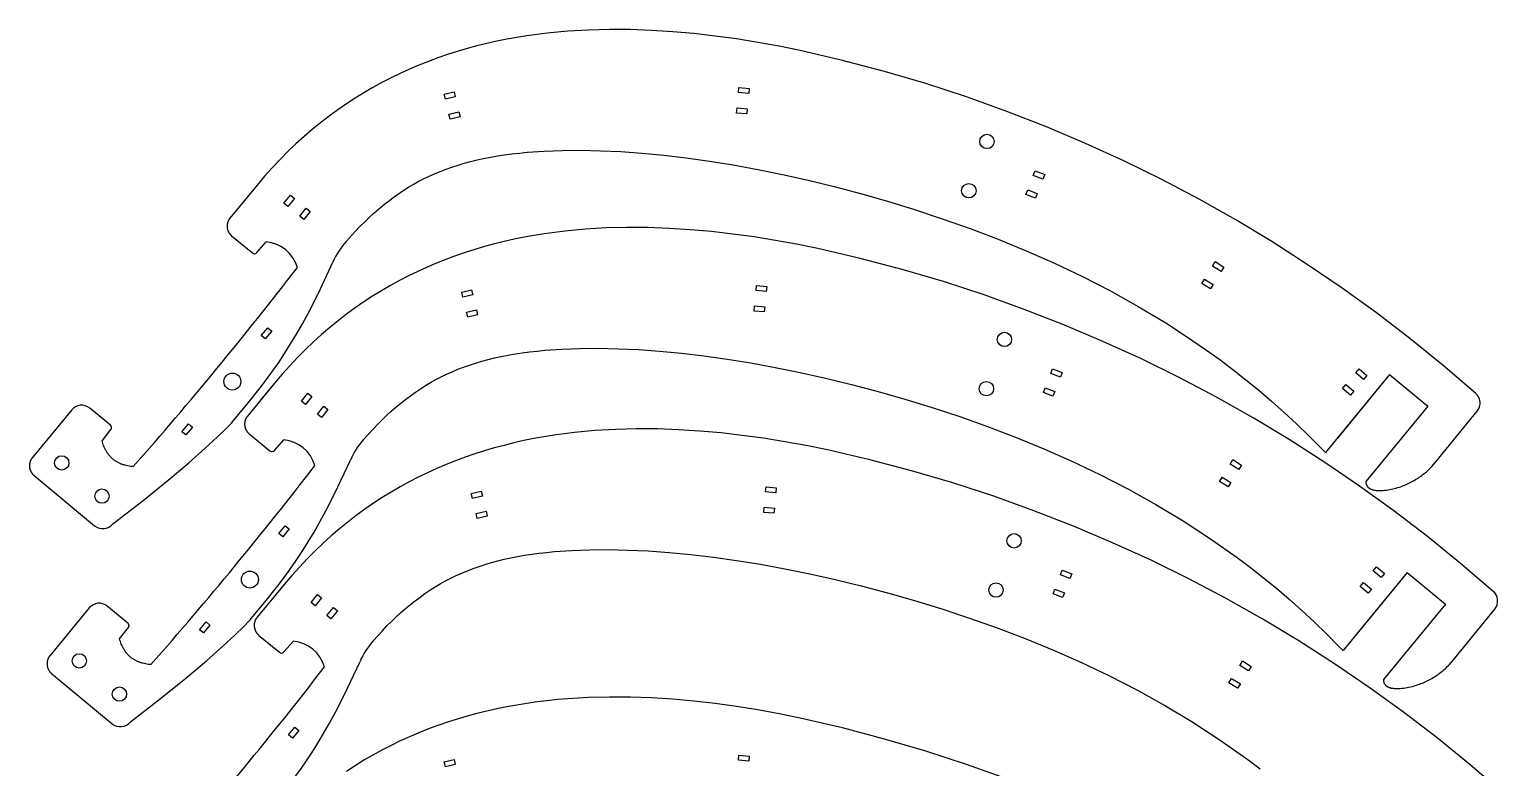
# Model space of a CAD drawing. Extents: x -5220 to -4488, y -14 to 374.
# Drawn here: x -5220.2 to -4854.7, y 191.2 to 374.2 of the extents above; entities that cross this region are included whole.
import ezdxf

# ---------------------------------------------------------------- set-up
doc = ezdxf.new("R2010")
doc.units = 0
doc.layers.add('FAB_2$_CUT_2', color=1, linetype='CONTINUOUS')

msp = doc.modelspace()

# ---------------------------------------------------------------- linework, layer by layer
at = {"layer": 'FAB_2$_CUT_2'}
for p, q in [((-5117.31, 358.14), (-5114.84, 358.74)), ((-5114.84, 358.74), (-5114.54, 357.5)), ((-5044.28, 358.55), (-5044.16, 359.81)), ((-5041.75, 358.31), (-5044.28, 358.55)), ((-5044.16, 359.81), (-5041.63, 359.58)), ((-5041.63, 359.58), (-5041.75, 358.31)), ((-5117.01, 356.9), (-5117.31, 358.14)), ((-5114.54, 357.5), (-5117.01, 356.9)), ((-5044.75, 353.49), (-5044.63, 354.75)), ((-5044.63, 354.75), (-5042.1, 354.52)), ((-5116.12, 353.2), (-5113.65, 353.8)), ((-5115.82, 351.97), (-5116.12, 353.2)), ((-5113.35, 352.56), (-5115.82, 351.97)), ((-5113.65, 353.8), (-5113.35, 352.56)), ((-5042.22, 353.25), (-5044.75, 353.49)), ((-5042.1, 354.52), (-5042.22, 353.25)), ((-4971.14, 337.99), (-4970.68, 339.18)), ((-4968.77, 337.07), (-4971.14, 337.99)), ((-4970.68, 339.18), (-4968.31, 338.26)), ((-4968.31, 338.26), (-4968.77, 337.07)), ((-5163.73, 335.62), (-5167.3, 331.29)), ((-5157.06, 331.12), (-5155.46, 333.09)), ((-5155.46, 333.09), (-5154.48, 332.29)), ((-4972.97, 333.25), (-4972.51, 334.44)), ((-4970.6, 332.34), (-4972.97, 333.25)), ((-4972.51, 334.44), (-4970.15, 333.52)), ((-4970.15, 333.52), (-4970.6, 332.34)), ((-5156.08, 330.32), (-5157.06, 331.12)), ((-5154.48, 332.29), (-5156.08, 330.32)), ((-5153.12, 327.91), (-5151.52, 329.88)), ((-5150.53, 329.08), (-5152.13, 327.11)), ((-5151.52, 329.88), (-5150.53, 329.08)), ((-5152.13, 327.11), (-5153.12, 327.91)), ((-5163.8, 318.88), (-5161.46, 321.56)), ((-4926.65, 315.55), (-4925.98, 316.63)), ((-4924.49, 314.21), (-4926.65, 315.55)), ((-4925.98, 316.63), (-4923.82, 315.29)), ((-4923.82, 315.29), (-4924.49, 314.21)), ((-5039.93, 309.45), (-5039.81, 310.71)), ((-5039.81, 310.71), (-5037.28, 310.48)), ((-4929.32, 311.23), (-4928.65, 312.31)), ((-4927.16, 309.89), (-4929.32, 311.23)), ((-4928.65, 312.31), (-4926.49, 310.97)), ((-4926.49, 310.97), (-4927.16, 309.89)), ((-5112.96, 309.04), (-5110.49, 309.64)), ((-5112.66, 307.81), (-5112.96, 309.04)), ((-5110.19, 308.4), (-5112.66, 307.81)), ((-5110.49, 309.64), (-5110.19, 308.4)), ((-5037.4, 309.21), (-5039.93, 309.45)), ((-5037.28, 310.48), (-5037.4, 309.21)), ((-5111.77, 304.1), (-5109.3, 304.7)), ((-5111.47, 302.87), (-5111.77, 304.1)), ((-5109, 303.46), (-5111.47, 302.87)), ((-5109.3, 304.7), (-5109, 303.46)), ((-5040.4, 304.39), (-5040.28, 305.66)), ((-5037.87, 304.16), (-5040.4, 304.39)), ((-5040.28, 305.66), (-5037.75, 305.42)), ((-5037.75, 305.42), (-5037.87, 304.16)), ((-4966.79, 288.89), (-4966.33, 290.08)), ((-4964.42, 287.98), (-4966.79, 288.89)), ((-4966.33, 290.08), (-4963.96, 289.16)), ((-4963.96, 289.16), (-4964.42, 287.98)), ((-4891.13, 289.06), (-4890.31, 290.03)), ((-4889.18, 287.43), (-4891.13, 289.06)), ((-4890.31, 290.03), (-4888.36, 288.41)), ((-5159.38, 286.52), (-5162.95, 282.19)), ((-4968.62, 284.15), (-4968.16, 285.34)), ((-4968.16, 285.34), (-4965.79, 284.42)), ((-4882.73, 288.61), (-4898.63, 269.28)), ((-4882.73, 288.61), (-4895.68, 272.88)), ((-4894.38, 285.15), (-4893.57, 286.13)), ((-4892.43, 283.53), (-4894.38, 285.15)), ((-4893.57, 286.13), (-4891.61, 284.5)), ((-4888.36, 288.41), (-4889.18, 287.43)), ((-5152.71, 282.02), (-5151.11, 283.99)), ((-5151.73, 281.22), (-5152.71, 282.02)), ((-5150.12, 283.19), (-5151.73, 281.22)), ((-5151.11, 283.99), (-5150.12, 283.19)), ((-4966.25, 283.24), (-4968.62, 284.15)), ((-4965.79, 284.42), (-4966.25, 283.24)), ((-4891.61, 284.5), (-4892.43, 283.53)), ((-5148.77, 278.81), (-5147.17, 280.78)), ((-5147.78, 278.01), (-5148.77, 278.81)), ((-5146.18, 279.98), (-5147.78, 278.01)), ((-5147.17, 280.78), (-5146.18, 279.98)), ((-5202.2, 272.18), (-5200.01, 274.98)), ((-5159.44, 269.78), (-5157.11, 272.46)), ((-4922.3, 266.45), (-4921.63, 267.53)), ((-4921.63, 267.53), (-4919.47, 266.19)), ((-4898, 270.06), (-4898.63, 269.28)), ((-5219.05, 263.59), (-5204.05, 251.1)), ((-4924.97, 262.13), (-4924.3, 263.21)), ((-4924.3, 263.21), (-4922.14, 261.87)), ((-4920.14, 265.11), (-4922.3, 266.45)), ((-4919.47, 266.19), (-4920.14, 265.11)), ((-5110.58, 259.11), (-5108.11, 259.7)), ((-5108.11, 259.7), (-5107.81, 258.47)), ((-5037.55, 259.52), (-5037.43, 260.78)), ((-5035.02, 259.28), (-5037.55, 259.52)), ((-5037.43, 260.78), (-5034.9, 260.55)), ((-5034.9, 260.55), (-5035.02, 259.28)), ((-4922.81, 260.79), (-4924.97, 262.13)), ((-4922.14, 261.87), (-4922.81, 260.79)), ((-5110.28, 257.87), (-5110.58, 259.11)), ((-5107.81, 258.47), (-5110.28, 257.87)), ((-5109.38, 254.17), (-5106.92, 254.77)), ((-5109.09, 252.94), (-5109.38, 254.17)), ((-5106.62, 253.53), (-5109.09, 252.94)), ((-5106.92, 254.77), (-5106.62, 253.53)), ((-5038.02, 254.46), (-5037.9, 255.72)), ((-5035.49, 254.22), (-5038.02, 254.46)), ((-5037.9, 255.72), (-5035.37, 255.49)), ((-5035.37, 255.49), (-5035.49, 254.22)), ((-4964.41, 238.96), (-4963.95, 240.15)), ((-4962.04, 238.04), (-4964.41, 238.96)), ((-4963.95, 240.15), (-4961.58, 239.23)), ((-4961.58, 239.23), (-4962.04, 238.04)), ((-4878.38, 239.51), (-4894.28, 220.19)), ((-4878.38, 239.51), (-4891.32, 223.78)), ((-4886.78, 239.96), (-4885.96, 240.94)), ((-4884.82, 238.33), (-4886.78, 239.96)), ((-4885.96, 240.94), (-4884.01, 239.31)), ((-4884.01, 239.31), (-4884.82, 238.33)), ((-5157, 236.59), (-5160.57, 232.26)), ((-5150.33, 232.09), (-5148.73, 234.06)), ((-5148.73, 234.06), (-5147.74, 233.26)), ((-4966.24, 234.22), (-4965.78, 235.41)), ((-4963.87, 233.31), (-4966.24, 234.22)), ((-4965.78, 235.41), (-4963.41, 234.49)), ((-4963.41, 234.49), (-4963.87, 233.31)), ((-4890.03, 236.06), (-4889.21, 237.03)), ((-4888.08, 234.43), (-4890.03, 236.06)), ((-4889.21, 237.03), (-4887.26, 235.41)), ((-4887.26, 235.41), (-4888.08, 234.43)), ((-5149.34, 231.29), (-5150.33, 232.09)), ((-5147.74, 233.26), (-5149.34, 231.29)), ((-5146.39, 228.88), (-5144.78, 230.85)), ((-5144.78, 230.85), (-5143.8, 230.05)), ((-5145.4, 228.08), (-5146.39, 228.88)), ((-5143.8, 230.05), (-5145.4, 228.08)), ((-5197.85, 223.08), (-5195.66, 225.88)), ((-5157.06, 219.85), (-5154.73, 222.53)), ((-4893.65, 220.96), (-4894.28, 220.19)), ((-4919.91, 216.52), (-4919.25, 217.6)), ((-4917.75, 215.18), (-4919.91, 216.52)), ((-4919.25, 217.6), (-4917.09, 216.26)), ((-4917.09, 216.26), (-4917.75, 215.18)), ((-5214.7, 214.49), (-5199.7, 202)), ((-4922.59, 212.2), (-4921.92, 213.28)), ((-4920.43, 210.86), (-4922.59, 212.2)), ((-4921.92, 213.28), (-4919.76, 211.94)), ((-4919.76, 211.94), (-4920.43, 210.86)), ((-5044.28, 193), (-5044.16, 194.27)), ((-5044.16, 194.27), (-5041.63, 194.03)), ((-5041.63, 194.03), (-5041.75, 192.77)), ((-5117.31, 192.59), (-5114.84, 193.19)), ((-5117.01, 191.36), (-5117.31, 192.59)), ((-5114.54, 191.96), (-5117.01, 191.36)), ((-5114.84, 193.19), (-5114.54, 191.96)), ((-5041.75, 192.77), (-5044.28, 193))]:
    msp.add_line(p, q, dxfattribs=at)
for points in [[(-4861.44, 284.04), (-4869.48, 290.91), (-4877.67, 297.54), (-4886.02, 303.92), (-4894.52, 310.06), (-4903.17, 315.95), (-4911.97, 321.59), (-4920.92, 326.98), (-4930.02, 332.11), (-4939.26, 336.99), (-4948.66, 341.61), (-4958.2, 345.97), (-4967.88, 350.07), (-4977.71, 353.9), (-4987.69, 357.47), (-4997.8, 360.77), (-5008.06, 363.8), (-5018.45, 366.55), (-5028.94, 368.97), (-5034.21, 370.03), (-5039.49, 371), (-5044.78, 371.85), (-5050.06, 372.58), (-5055.34, 373.19), (-5060.61, 373.66), (-5065.87, 373.99), (-5071.1, 374.18), (-5076.31, 374.21), (-5081.49, 374.07), (-5086.63, 373.77), (-5089.18, 373.55), (-5091.73, 373.29), (-5094.26, 372.98), (-5096.79, 372.63), (-5099.3, 372.22), (-5101.79, 371.77), (-5104.27, 371.27), (-5106.74, 370.72), (-5109.2, 370.11), (-5111.63, 369.46), (-5114.05, 368.75), (-5116.46, 367.98), (-5118.84, 367.17), (-5121.21, 366.29), (-5123.56, 365.36), (-5125.89, 364.37), (-5128.19, 363.32), (-5130.48, 362.21), (-5132.75, 361.04), (-5134.99, 359.81), (-5137.21, 358.52), (-5139.41, 357.16), (-5141.58, 355.74), (-5143.73, 354.26), (-5145.86, 352.71), (-5147.96, 351.09), (-5150.03, 349.4), (-5152.07, 347.65), (-5154.09, 345.82), (-5156.08, 343.92), (-5158.04, 341.96), (-5159.96, 339.92), (-5161.86, 337.81), (-5163.73, 335.62)], [(-5141.65, 321.65), (-5139.38, 324.13), (-5138.24, 325.32), (-5137.09, 326.46), (-5135.94, 327.56), (-5134.78, 328.62), (-5133.61, 329.65), (-5132.43, 330.63), (-5131.24, 331.58), (-5130.03, 332.49), (-5128.81, 333.36), (-5127.57, 334.19), (-5126.31, 334.99), (-5125.03, 335.75), (-5123.73, 336.47), (-5122.41, 337.16), (-5121.06, 337.82), (-5119.68, 338.44), (-5118.27, 339.02), (-5116.84, 339.58), (-5115.37, 340.1), (-5113.87, 340.58), (-5112.33, 341.04), (-5110.76, 341.46), (-5109.15, 341.85), (-5107.51, 342.21), (-5105.82, 342.54), (-5104.08, 342.84), (-5102.31, 343.11), (-5100.49, 343.35), (-5098.62, 343.56), (-5096.7, 343.75), (-5092.47, 344.04), (-5088.03, 344.21), (-5083.37, 344.24), (-5078.52, 344.15), (-5073.47, 343.91), (-5068.23, 343.54), (-5062.81, 343.03), (-5057.23, 342.37), (-5051.48, 341.56), (-5045.57, 340.61), (-5039.52, 339.51), (-5033.33, 338.25), (-5027.01, 336.83), (-5020.57, 335.25), (-5014.01, 333.51), (-5007.34, 331.61), (-5000.58, 329.54), (-4993.73, 327.29), (-4986.82, 324.84), (-4979.87, 322.2), (-4972.9, 319.34), (-4965.91, 316.25), (-4958.94, 312.93), (-4952, 309.36), (-4945.1, 305.52), (-4938.27, 301.42), (-4934.89, 299.26), (-4931.53, 297.02), (-4928.2, 294.72), (-4924.89, 292.34), (-4921.62, 289.88), (-4918.38, 287.34), (-4915.17, 284.72), (-4912, 282.03), (-4908.87, 279.24), (-4905.79, 276.38), (-4902.74, 273.43), (-4899.75, 270.39), (-4898.63, 269.28)], [(-5163.73, 335.62), (-5170.49, 327.43), (-5170.53, 327.37), (-5170.57, 327.31), (-5170.62, 327.26), (-5170.66, 327.19), (-5170.7, 327.13), (-5170.73, 327.07), (-5170.77, 327), (-5170.81, 326.94), (-5170.84, 326.87), (-5170.87, 326.8), (-5170.91, 326.73), (-5170.94, 326.66), (-5170.96, 326.59), (-5170.99, 326.52), (-5171.02, 326.44), (-5171.04, 326.37), (-5171.06, 326.29), (-5171.08, 326.21), (-5171.1, 326.13), (-5171.11, 326.05), (-5171.13, 325.98), (-5171.14, 325.89), (-5171.15, 325.81), (-5171.16, 325.73), (-5171.16, 325.65), (-5171.17, 325.57), (-5171.17, 325.49), (-5171.17, 325.41), (-5171.17, 325.32), (-5171.16, 325.24), (-5171.16, 325.16), (-5171.15, 325.08), (-5171.14, 325), (-5171.12, 324.92), (-5171.11, 324.84), (-5171.09, 324.76), (-5171.07, 324.68), (-5171.05, 324.6), (-5171.03, 324.52), (-5171, 324.44), (-5170.97, 324.37), (-5170.95, 324.29), (-5170.91, 324.22), (-5170.88, 324.14), (-5170.85, 324.07), (-5170.81, 324), (-5170.78, 323.93), (-5170.74, 323.86), (-5170.7, 323.79), (-5170.65, 323.73), (-5170.61, 323.66), (-5170.57, 323.6), (-5170.52, 323.54), (-5170.48, 323.48), (-5170.43, 323.42), (-5170.38, 323.37), (-5170.33, 323.31), (-5170.28, 323.26), (-5170.23, 323.21), (-5170.18, 323.16), (-5170.12, 323.11), (-5170.07, 323.06), (-5164.9, 318.79)], [(-4857.09, 234.94), (-4865.13, 241.81), (-4873.32, 248.44), (-4881.67, 254.82), (-4890.16, 260.96), (-4898.81, 266.85), (-4907.62, 272.49), (-4916.57, 277.88), (-4925.67, 283.02), (-4934.91, 287.89), (-4944.31, 292.51), (-4953.85, 296.87), (-4963.53, 300.97), (-4973.36, 304.8), (-4983.33, 308.37), (-4993.45, 311.67), (-5003.71, 314.7), (-5014.1, 317.45), (-5024.59, 319.87), (-5029.86, 320.93), (-5035.14, 321.9), (-5040.43, 322.75), (-5045.71, 323.48), (-5050.99, 324.09), (-5056.26, 324.56), (-5061.51, 324.89), (-5066.75, 325.08), (-5071.96, 325.11), (-5077.13, 324.98), (-5082.28, 324.67), (-5084.83, 324.46), (-5087.38, 324.19), (-5089.91, 323.88), (-5092.44, 323.53), (-5094.94, 323.13), (-5097.44, 322.67), (-5099.92, 322.17), (-5102.39, 321.62), (-5104.84, 321.02), (-5107.28, 320.36), (-5109.7, 319.65), (-5112.1, 318.89), (-5114.49, 318.07), (-5116.86, 317.19), (-5119.21, 316.26), (-5121.53, 315.27), (-5123.84, 314.22), (-5126.13, 313.11), (-5128.4, 311.94), (-5130.64, 310.71), (-5132.86, 309.42), (-5135.06, 308.06), (-5137.23, 306.64), (-5139.38, 305.16), (-5141.51, 303.61), (-5143.6, 301.99), (-5145.68, 300.3), (-5147.72, 298.55), (-5149.74, 296.72), (-5151.72, 294.83), (-5153.68, 292.86), (-5155.61, 290.82), (-5157.51, 288.71), (-5159.38, 286.52)], [(-5199.53, 251.59), (-5192.02, 257.39), (-5185.75, 262.45), (-5180.63, 266.77), (-5176.58, 270.35), (-5173.53, 273.18), (-5171.39, 275.27), (-5170.1, 276.61), (-5169.74, 277), (-5169.56, 277.2), (-5166.16, 281.27), (-5162.94, 285.32), (-5161.39, 287.37), (-5159.87, 289.48), (-5158.37, 291.64), (-5156.89, 293.88), (-5155.41, 296.22), (-5153.95, 298.66), (-5152.48, 301.23), (-5151.01, 303.94), (-5149.52, 306.81), (-5148.02, 309.85), (-5144.93, 316.53)], [(-5137.29, 272.55), (-5135.02, 275.03), (-5133.88, 276.22), (-5132.74, 277.36), (-5131.59, 278.46), (-5130.43, 279.52), (-5129.26, 280.55), (-5128.08, 281.53), (-5126.89, 282.48), (-5125.68, 283.39), (-5124.46, 284.26), (-5123.22, 285.09), (-5121.96, 285.89), (-5120.68, 286.65), (-5119.38, 287.37), (-5118.06, 288.06), (-5116.71, 288.72), (-5115.33, 289.34), (-5113.92, 289.93), (-5112.49, 290.48), (-5111.02, 291), (-5109.52, 291.49), (-5107.98, 291.94), (-5106.41, 292.36), (-5104.8, 292.75), (-5103.15, 293.11), (-5101.46, 293.44), (-5099.73, 293.74), (-5097.96, 294.01), (-5096.13, 294.25), (-5094.26, 294.46), (-5092.35, 294.65), (-5088.12, 294.94), (-5083.68, 295.11), (-5079.02, 295.14), (-5074.17, 295.05), (-5069.11, 294.81), (-5063.88, 294.44), (-5058.46, 293.93), (-5052.87, 293.27), (-5047.13, 292.47), (-5041.22, 291.51), (-5035.17, 290.41), (-5028.98, 289.15), (-5022.66, 287.73), (-5016.22, 286.15), (-5009.66, 284.42), (-5002.99, 282.51), (-4996.23, 280.44), (-4989.38, 278.19), (-4982.47, 275.75), (-4975.52, 273.1), (-4968.54, 270.24), (-4961.56, 267.15), (-4954.59, 263.83), (-4947.64, 260.26), (-4940.75, 256.42), (-4933.92, 252.32), (-4930.54, 250.16), (-4927.18, 247.93), (-4923.85, 245.62), (-4920.54, 243.24), (-4917.27, 240.78), (-4914.02, 238.24), (-4910.82, 235.62), (-4907.65, 232.93), (-4904.52, 230.15), (-4901.43, 227.28), (-4898.39, 224.33), (-4895.4, 221.29), (-4894.28, 220.19)], [(-5159.38, 286.52), (-5166.14, 278.33), (-5166.18, 278.27), (-5166.22, 278.22), (-5166.26, 278.16), (-5166.3, 278.1), (-5166.34, 278.03), (-5166.38, 277.97), (-5166.42, 277.91), (-5166.45, 277.84), (-5166.49, 277.77), (-5166.52, 277.7), (-5166.55, 277.63), (-5166.58, 277.56), (-5166.61, 277.49), (-5166.64, 277.42), (-5166.66, 277.34), (-5166.69, 277.27), (-5166.71, 277.19), (-5166.73, 277.11), (-5166.75, 277.03), (-5166.76, 276.96), (-5166.78, 276.88), (-5166.79, 276.8), (-5166.8, 276.72), (-5166.81, 276.63), (-5166.81, 276.55), (-5166.82, 276.47), (-5166.82, 276.39), (-5166.82, 276.31), (-5166.82, 276.23), (-5166.81, 276.14), (-5166.8, 276.06), (-5166.79, 275.98), (-5166.78, 275.9), (-5166.77, 275.82), (-5166.76, 275.74), (-5166.74, 275.66), (-5166.72, 275.58), (-5166.7, 275.5), (-5166.67, 275.42), (-5166.65, 275.34), (-5166.62, 275.27), (-5166.59, 275.19), (-5166.56, 275.12), (-5166.53, 275.04), (-5166.5, 274.97), (-5166.46, 274.9), (-5166.42, 274.83), (-5166.38, 274.76), (-5166.34, 274.7), (-5166.3, 274.63), (-5166.26, 274.57), (-5166.22, 274.5), (-5166.17, 274.44), (-5166.12, 274.38), (-5166.08, 274.32), (-5166.03, 274.27), (-5165.98, 274.21), (-5165.93, 274.16), (-5165.88, 274.11), (-5165.82, 274.06), (-5165.77, 274.01), (-5165.72, 273.96), (-5160.55, 269.69)], [(-4882.73, 288.61), (-4873.23, 280.81), (-4888.63, 262.14), (-4888.63, 262.08), (-4888.63, 262.03), (-4888.63, 261.98), (-4888.62, 261.92), (-4888.62, 261.87), (-4888.61, 261.82), (-4888.6, 261.77), (-4888.6, 261.72), (-4888.59, 261.67), (-4888.58, 261.63), (-4888.57, 261.58), (-4888.55, 261.53), (-4888.54, 261.49), (-4888.53, 261.44), (-4888.51, 261.4), (-4888.5, 261.35), (-4888.48, 261.31), (-4888.47, 261.27), (-4888.45, 261.23), (-4888.43, 261.19), (-4888.41, 261.15), (-4888.39, 261.11), (-4888.37, 261.07), (-4888.35, 261.04), (-4888.33, 261), (-4888.3, 260.96), (-4888.28, 260.93), (-4888.26, 260.89), (-4888.23, 260.86), (-4888.2, 260.83), (-4888.18, 260.79), (-4888.15, 260.76), (-4888.12, 260.73), (-4888.09, 260.7), (-4888.06, 260.67), (-4888.03, 260.64), (-4888, 260.61), (-4887.97, 260.59), (-4887.94, 260.56), (-4887.91, 260.53), (-4887.87, 260.51), (-4887.84, 260.48), (-4887.8, 260.46), (-4887.77, 260.43), (-4887.73, 260.41), (-4887.7, 260.39), (-4887.66, 260.36), (-4887.62, 260.34), (-4887.58, 260.32), (-4887.55, 260.3), (-4887.47, 260.26), (-4887.39, 260.22), (-4887.3, 260.19), (-4887.22, 260.15), (-4887.13, 260.12), (-4887.04, 260.09), (-4886.95, 260.07), (-4886.86, 260.04), (-4886.77, 260.02), (-4886.67, 260), (-4886.57, 259.98), (-4886.48, 259.96), (-4886.38, 259.95), (-4886.28, 259.93), (-4886.17, 259.92), (-4885.97, 259.9), (-4885.76, 259.89), (-4885.54, 259.88), (-4885.33, 259.87), (-4885.11, 259.88), (-4884.89, 259.88), (-4884.67, 259.89), (-4884.45, 259.91), (-4884, 259.95), (-4883.57, 260), (-4883.14, 260.06), (-4882.72, 260.13), (-4882.31, 260.2), (-4881.91, 260.29), (-4881.52, 260.38), (-4881.13, 260.48), (-4880.75, 260.59), (-4880.38, 260.7), (-4880.01, 260.82), (-4879.65, 260.95), (-4879.3, 261.09), (-4878.95, 261.23), (-4878.61, 261.38), (-4878.27, 261.53), (-4877.93, 261.69), (-4877.6, 261.86), (-4876.94, 262.2), (-4876.62, 262.39), (-4876.3, 262.57), (-4875.98, 262.77), (-4875.67, 262.97), (-4875.36, 263.17), (-4875.05, 263.38), (-4874.75, 263.6), (-4874.46, 263.83), (-4874.16, 264.06), (-4873.87, 264.29), (-4873.59, 264.54), (-4873.31, 264.78), (-4873.04, 265.04), (-4872.77, 265.3), (-4872.5, 265.57), (-4872.24, 265.85), (-4871.73, 266.42), (-4871.23, 267), (-4861, 279.56)], [(-5209.73, 279.88), (-5219.52, 268), (-5219.57, 267.94), (-5219.61, 267.89), (-5219.65, 267.83), (-5219.69, 267.77), (-5219.73, 267.7), (-5219.77, 267.64), (-5219.81, 267.58), (-5219.84, 267.51), (-5219.88, 267.44), (-5219.91, 267.37), (-5219.94, 267.3), (-5219.97, 267.23), (-5220, 267.16), (-5220.03, 267.09), (-5220.05, 267.01), (-5220.07, 266.94), (-5220.1, 266.86), (-5220.12, 266.78), (-5220.13, 266.7), (-5220.15, 266.63), (-5220.16, 266.55), (-5220.18, 266.47), (-5220.19, 266.39), (-5220.19, 266.3), (-5220.2, 266.22), (-5220.2, 266.14), (-5220.2, 266.06), (-5220.2, 265.98), (-5220.2, 265.9), (-5220.2, 265.81), (-5220.19, 265.73), (-5220.18, 265.65), (-5220.17, 265.57), (-5220.16, 265.49), (-5220.14, 265.41), (-5220.12, 265.33), (-5220.11, 265.25), (-5220.08, 265.17), (-5220.06, 265.09), (-5220.04, 265.01), (-5220.01, 264.94), (-5219.98, 264.86), (-5219.95, 264.79), (-5219.92, 264.71), (-5219.88, 264.64), (-5219.85, 264.57), (-5219.81, 264.5), (-5219.77, 264.43), (-5219.73, 264.37), (-5219.69, 264.3), (-5219.65, 264.24), (-5219.6, 264.17), (-5219.56, 264.11), (-5219.51, 264.05), (-5219.46, 263.99), (-5219.41, 263.94), (-5219.36, 263.88), (-5219.31, 263.83), (-5219.26, 263.78), (-5219.21, 263.73), (-5219.16, 263.68), (-5219.1, 263.63), (-5219.05, 263.59)], [(-5200.01, 274.98), (-5200, 274.99), (-5199.99, 275.01), (-5199.98, 275.02), (-5199.97, 275.04), (-5199.96, 275.05), (-5199.95, 275.07), (-5199.95, 275.08), (-5199.94, 275.1), (-5199.93, 275.12), (-5199.92, 275.13), (-5199.91, 275.15), (-5199.91, 275.17), (-5199.9, 275.19), (-5199.89, 275.2), (-5199.89, 275.22), (-5199.88, 275.24), (-5199.88, 275.26), (-5199.87, 275.28), (-5199.87, 275.3), (-5199.86, 275.32), (-5199.86, 275.34), (-5199.86, 275.36), (-5199.85, 275.38), (-5199.85, 275.4), (-5199.85, 275.41), (-5199.85, 275.43), (-5199.85, 275.45), (-5199.85, 275.47), (-5199.85, 275.5), (-5199.85, 275.52), (-5199.85, 275.54), (-5199.85, 275.56), (-5199.85, 275.58), (-5199.86, 275.6), (-5199.86, 275.61), (-5199.87, 275.63), (-5199.87, 275.65), (-5199.87, 275.67), (-5199.88, 275.69), (-5199.89, 275.71), (-5199.89, 275.73), (-5199.9, 275.75), (-5199.91, 275.77), (-5199.91, 275.79), (-5199.92, 275.8), (-5199.93, 275.82), (-5199.94, 275.84), (-5199.95, 275.86), (-5199.96, 275.87), (-5199.97, 275.89), (-5199.98, 275.9), (-5199.99, 275.92), (-5200, 275.94), (-5200.01, 275.95), (-5200.02, 275.97), (-5200.03, 275.98), (-5200.05, 275.99), (-5200.06, 276.01), (-5200.07, 276.02), (-5200.08, 276.03), (-5200.1, 276.05), (-5200.11, 276.06), (-5200.12, 276.07), (-5205.26, 280.3)], [(-4854.71, 185.01), (-4862.75, 191.88), (-4870.94, 198.51), (-4879.28, 204.89), (-4887.78, 211.03), (-4896.43, 216.92), (-4905.23, 222.56), (-4914.18, 227.95), (-4923.28, 233.08), (-4932.53, 237.96), (-4941.92, 242.58), (-4951.47, 246.94), (-4961.15, 251.04), (-4970.98, 254.87), (-4980.95, 258.44), (-4991.07, 261.74), (-5001.33, 264.77), (-5011.72, 267.52), (-5022.21, 269.94), (-5027.48, 271), (-5032.76, 271.97), (-5038.04, 272.82), (-5043.33, 273.55), (-5048.61, 274.16), (-5053.88, 274.63), (-5059.13, 274.96), (-5064.37, 275.15), (-5069.57, 275.18), (-5074.75, 275.04), (-5079.9, 274.74), (-5082.45, 274.52), (-5085, 274.26), (-5087.53, 273.95), (-5090.05, 273.6), (-5092.56, 273.19), (-5095.06, 272.74), (-5097.54, 272.24), (-5100.01, 271.69), (-5102.46, 271.08), (-5104.9, 270.43), (-5107.32, 269.72), (-5109.72, 268.95), (-5112.11, 268.14), (-5114.48, 267.26), (-5116.82, 266.33), (-5119.15, 265.34), (-5121.46, 264.29), (-5123.75, 263.18), (-5126.01, 262.01), (-5128.26, 260.78), (-5130.48, 259.49), (-5132.68, 258.13), (-5134.85, 256.71), (-5137, 255.23), (-5139.12, 253.68), (-5141.22, 252.06), (-5143.29, 250.37), (-5145.34, 248.62), (-5147.35, 246.79), (-5149.34, 244.89), (-5151.3, 242.93), (-5153.23, 240.89), (-5155.13, 238.78), (-5157, 236.59)], [(-5194.46, 265.8), (-5194.79, 265.83), (-5195.13, 265.87), (-5195.46, 265.92), (-5195.79, 265.98), (-5196.13, 266.05), (-5196.46, 266.13), (-5196.62, 266.18), (-5196.78, 266.23), (-5196.95, 266.28), (-5197.11, 266.33), (-5197.27, 266.39), (-5197.43, 266.45), (-5197.58, 266.51), (-5197.74, 266.58), (-5197.89, 266.65), (-5198.05, 266.72), (-5198.2, 266.8), (-5198.35, 266.87), (-5198.49, 266.96), (-5198.64, 267.04), (-5198.78, 267.13), (-5198.92, 267.22), (-5199.06, 267.32), (-5199.2, 267.41), (-5199.33, 267.51), (-5199.46, 267.62), (-5199.59, 267.73), (-5199.71, 267.84), (-5199.84, 267.95), (-5199.95, 268.07), (-5200.07, 268.19), (-5200.18, 268.32), (-5200.3, 268.44), (-5200.4, 268.57), (-5200.51, 268.7), (-5200.61, 268.84), (-5200.71, 268.97), (-5200.81, 269.11), (-5200.9, 269.25), (-5201, 269.39), (-5201.09, 269.54), (-5201.17, 269.69), (-5201.26, 269.83), (-5201.34, 269.98), (-5201.42, 270.13), (-5201.49, 270.29), (-5201.64, 270.59), (-5201.77, 270.91), (-5201.89, 271.22), (-5202, 271.54), (-5202.11, 271.86), (-5202.2, 272.18)], [(-5195.17, 202.49), (-5187.67, 208.29), (-5181.4, 213.35), (-5176.28, 217.67), (-5172.23, 221.25), (-5169.18, 224.08), (-5167.04, 226.17), (-5165.74, 227.51), (-5165.39, 227.9), (-5165.21, 228.1), (-5161.81, 232.17), (-5158.59, 236.22), (-5157.04, 238.28), (-5155.52, 240.38), (-5154.02, 242.54), (-5152.54, 244.78), (-5151.06, 247.12), (-5149.6, 249.56), (-5148.13, 252.13), (-5146.66, 254.84), (-5145.17, 257.71), (-5143.66, 260.76), (-5140.58, 267.43)], [(-5134.91, 222.61), (-5132.64, 225.1), (-5131.5, 226.29), (-5130.36, 227.43), (-5129.21, 228.53), (-5128.05, 229.59), (-5126.88, 230.62), (-5125.7, 231.6), (-5124.51, 232.55), (-5123.3, 233.46), (-5122.08, 234.33), (-5120.84, 235.16), (-5119.58, 235.96), (-5118.3, 236.72), (-5117, 237.44), (-5115.67, 238.13), (-5114.32, 238.79), (-5112.95, 239.41), (-5111.54, 239.99), (-5110.1, 240.55), (-5108.64, 241.07), (-5107.14, 241.55), (-5105.6, 242.01), (-5104.03, 242.43), (-5102.42, 242.82), (-5100.77, 243.18), (-5099.08, 243.51), (-5097.35, 243.81), (-5095.57, 244.08), (-5093.75, 244.32), (-5091.88, 244.53), (-5089.96, 244.72), (-5085.74, 245.01), (-5081.29, 245.18), (-5076.64, 245.21), (-5071.78, 245.12), (-5066.73, 244.88), (-5061.5, 244.51), (-5056.08, 244), (-5050.49, 243.34), (-5044.74, 242.53), (-5038.84, 241.58), (-5032.79, 240.48), (-5026.6, 239.22), (-5020.28, 237.8), (-5013.83, 236.22), (-5007.28, 234.48), (-5000.61, 232.58), (-4993.84, 230.51), (-4987, 228.26), (-4980.09, 225.81), (-4973.14, 223.17), (-4966.16, 220.31), (-4959.18, 217.22), (-4952.21, 213.9), (-4945.26, 210.33), (-4938.37, 206.49), (-4931.54, 202.39), (-4928.16, 200.23), (-4924.8, 197.99), (-4921.46, 195.69), (-4918.16, 193.31), (-4914.88, 190.85)], [(-4878.38, 239.51), (-4868.88, 231.71), (-4884.28, 213.04), (-4884.28, 212.99), (-4884.28, 212.93), (-4884.27, 212.88), (-4884.27, 212.83), (-4884.27, 212.77), (-4884.26, 212.72), (-4884.25, 212.67), (-4884.24, 212.62), (-4884.24, 212.57), (-4884.23, 212.53), (-4884.21, 212.48), (-4884.2, 212.43), (-4884.19, 212.39), (-4884.18, 212.34), (-4884.16, 212.3), (-4884.15, 212.26), (-4884.13, 212.21), (-4884.12, 212.17), (-4884.1, 212.13), (-4884.08, 212.09), (-4884.06, 212.05), (-4884.04, 212.01), (-4884.02, 211.97), (-4884, 211.94), (-4883.98, 211.9), (-4883.95, 211.86), (-4883.93, 211.83), (-4883.9, 211.79), (-4883.88, 211.76), (-4883.85, 211.73), (-4883.83, 211.7), (-4883.8, 211.66), (-4883.77, 211.63), (-4883.74, 211.6), (-4883.71, 211.57), (-4883.68, 211.54), (-4883.65, 211.51), (-4883.62, 211.49), (-4883.59, 211.46), (-4883.55, 211.43), (-4883.52, 211.41), (-4883.49, 211.38), (-4883.45, 211.36), (-4883.42, 211.33), (-4883.38, 211.31), (-4883.35, 211.29), (-4883.31, 211.26), (-4883.27, 211.24), (-4883.23, 211.22), (-4883.19, 211.2), (-4883.11, 211.16), (-4883.03, 211.12), (-4882.95, 211.09), (-4882.87, 211.06), (-4882.78, 211.02), (-4882.69, 211), (-4882.6, 210.97), (-4882.51, 210.94), (-4882.41, 210.92), (-4882.32, 210.9), (-4882.22, 210.88), (-4882.12, 210.86), (-4882.03, 210.85), (-4881.92, 210.83), (-4881.82, 210.82), (-4881.62, 210.8), (-4881.41, 210.79), (-4881.19, 210.78), (-4880.98, 210.77), (-4880.76, 210.78), (-4880.54, 210.78), (-4880.32, 210.79), (-4880.1, 210.81), (-4879.65, 210.85), (-4879.22, 210.9), (-4878.79, 210.96), (-4878.37, 211.03), (-4877.96, 211.1), (-4877.56, 211.19), (-4877.16, 211.28), (-4876.78, 211.38), (-4876.4, 211.49), (-4876.03, 211.6), (-4875.66, 211.73), (-4875.3, 211.85), (-4874.95, 211.99), (-4874.6, 212.13), (-4874.25, 212.28), (-4873.91, 212.43), (-4873.58, 212.59), (-4873.24, 212.76), (-4872.59, 213.1), (-4872.27, 213.29), (-4871.95, 213.47), (-4871.63, 213.67), (-4871.32, 213.87), (-4871.01, 214.07), (-4870.7, 214.29), (-4870.4, 214.5), (-4870.1, 214.73), (-4869.81, 214.96), (-4869.52, 215.19), (-4869.24, 215.44), (-4868.96, 215.69), (-4868.68, 215.94), (-4868.41, 216.2), (-4868.15, 216.47), (-4867.89, 216.75), (-4867.38, 217.32), (-4866.88, 217.9), (-4856.65, 230.46)], [(-5157, 236.59), (-5163.75, 228.4), (-5163.8, 228.34), (-5163.84, 228.28), (-5163.88, 228.23), (-5163.92, 228.16), (-5163.96, 228.1), (-5164, 228.04), (-5164.04, 227.97), (-5164.07, 227.91), (-5164.11, 227.84), (-5164.14, 227.77), (-5164.17, 227.7), (-5164.2, 227.63), (-5164.23, 227.56), (-5164.26, 227.48), (-5164.28, 227.41), (-5164.31, 227.33), (-5164.33, 227.26), (-5164.35, 227.18), (-5164.37, 227.1), (-5164.38, 227.02), (-5164.4, 226.94), (-5164.41, 226.86), (-5164.42, 226.78), (-5164.43, 226.7), (-5164.43, 226.62), (-5164.43, 226.54), (-5164.44, 226.46), (-5164.44, 226.38), (-5164.43, 226.29), (-5164.43, 226.21), (-5164.42, 226.13), (-5164.41, 226.05), (-5164.4, 225.97), (-5164.39, 225.89), (-5164.37, 225.81), (-5164.36, 225.73), (-5164.34, 225.65), (-5164.32, 225.57), (-5164.29, 225.49), (-5164.27, 225.41), (-5164.24, 225.34), (-5164.21, 225.26), (-5164.18, 225.19), (-5164.15, 225.11), (-5164.11, 225.04), (-5164.08, 224.97), (-5164.04, 224.9), (-5164, 224.83), (-5163.96, 224.76), (-5163.92, 224.7), (-5163.88, 224.63), (-5163.83, 224.57), (-5163.79, 224.51), (-5163.74, 224.45), (-5163.69, 224.39), (-5163.65, 224.34), (-5163.6, 224.28), (-5163.55, 224.23), (-5163.49, 224.18), (-5163.44, 224.13), (-5163.39, 224.08), (-5163.34, 224.03), (-5158.17, 219.76)], [(-5205.37, 230.78), (-5215.17, 218.9), (-5215.21, 218.85), (-5215.26, 218.79), (-5215.3, 218.73), (-5215.34, 218.67), (-5215.38, 218.61), (-5215.42, 218.54), (-5215.45, 218.48), (-5215.49, 218.41), (-5215.52, 218.34), (-5215.56, 218.27), (-5215.59, 218.2), (-5215.62, 218.13), (-5215.65, 218.06), (-5215.67, 217.99), (-5215.7, 217.91), (-5215.72, 217.84), (-5215.74, 217.76), (-5215.76, 217.68), (-5215.78, 217.61), (-5215.8, 217.53), (-5215.81, 217.45), (-5215.82, 217.37), (-5215.83, 217.29), (-5215.84, 217.21), (-5215.85, 217.12), (-5215.85, 217.04), (-5215.85, 216.96), (-5215.85, 216.88), (-5215.85, 216.8), (-5215.85, 216.71), (-5215.84, 216.63), (-5215.83, 216.55), (-5215.82, 216.47), (-5215.81, 216.39), (-5215.79, 216.31), (-5215.77, 216.23), (-5215.75, 216.15), (-5215.73, 216.07), (-5215.71, 215.99), (-5215.68, 215.91), (-5215.66, 215.84), (-5215.63, 215.76), (-5215.6, 215.69), (-5215.57, 215.62), (-5215.53, 215.54), (-5215.5, 215.47), (-5215.46, 215.4), (-5215.42, 215.33), (-5215.38, 215.27), (-5215.34, 215.2), (-5215.29, 215.14), (-5215.25, 215.07), (-5215.2, 215.01), (-5215.16, 214.95), (-5215.11, 214.9), (-5215.06, 214.84), (-5215.01, 214.78), (-5214.96, 214.73), (-5214.91, 214.68), (-5214.86, 214.63), (-5214.81, 214.58), (-5214.75, 214.53), (-5214.7, 214.49)], [(-5195.66, 225.88), (-5195.65, 225.9), (-5195.64, 225.91), (-5195.63, 225.92), (-5195.62, 225.94), (-5195.61, 225.95), (-5195.6, 225.97), (-5195.59, 225.99), (-5195.59, 226), (-5195.58, 226.02), (-5195.57, 226.04), (-5195.56, 226.05), (-5195.55, 226.07), (-5195.55, 226.09), (-5195.54, 226.11), (-5195.53, 226.12), (-5195.53, 226.14), (-5195.52, 226.16), (-5195.52, 226.18), (-5195.51, 226.2), (-5195.51, 226.22), (-5195.51, 226.24), (-5195.5, 226.26), (-5195.5, 226.28), (-5195.5, 226.3), (-5195.5, 226.32), (-5195.5, 226.34), (-5195.5, 226.36), (-5195.5, 226.38), (-5195.5, 226.4), (-5195.5, 226.42), (-5195.5, 226.44), (-5195.5, 226.46), (-5195.5, 226.48), (-5195.51, 226.5), (-5195.51, 226.52), (-5195.51, 226.54), (-5195.52, 226.56), (-5195.52, 226.57), (-5195.53, 226.59), (-5195.53, 226.61), (-5195.54, 226.63), (-5195.55, 226.65), (-5195.55, 226.67), (-5195.56, 226.69), (-5195.57, 226.7), (-5195.58, 226.72), (-5195.59, 226.74), (-5195.6, 226.76), (-5195.61, 226.77), (-5195.62, 226.79), (-5195.63, 226.81), (-5195.64, 226.82), (-5195.65, 226.84), (-5195.66, 226.85), (-5195.67, 226.87), (-5195.68, 226.88), (-5195.7, 226.89), (-5195.71, 226.91), (-5195.72, 226.92), (-5195.73, 226.93), (-5195.75, 226.95), (-5195.76, 226.96), (-5195.77, 226.97), (-5200.9, 231.21)], [(-5190.11, 216.7), (-5190.44, 216.73), (-5190.77, 216.77), (-5191.11, 216.82), (-5191.44, 216.88), (-5191.77, 216.95), (-5192.11, 217.03), (-5192.27, 217.08), (-5192.43, 217.13), (-5192.59, 217.18), (-5192.76, 217.23), (-5192.92, 217.29), (-5193.07, 217.35), (-5193.23, 217.41), (-5193.39, 217.48), (-5193.54, 217.55), (-5193.7, 217.62), (-5193.85, 217.7), (-5194, 217.78), (-5194.14, 217.86), (-5194.29, 217.94), (-5194.43, 218.03), (-5194.57, 218.12), (-5194.71, 218.22), (-5194.85, 218.31), (-5194.98, 218.42), (-5195.11, 218.52), (-5195.24, 218.63), (-5195.36, 218.74), (-5195.48, 218.86), (-5195.6, 218.97), (-5195.72, 219.09), (-5195.83, 219.22), (-5195.94, 219.34), (-5196.05, 219.47), (-5196.16, 219.6), (-5196.26, 219.74), (-5196.36, 219.87), (-5196.46, 220.01), (-5196.55, 220.15), (-5196.64, 220.3), (-5196.73, 220.44), (-5196.82, 220.59), (-5196.9, 220.73), (-5196.99, 220.88), (-5197.06, 221.04), (-5197.14, 221.19), (-5197.28, 221.5), (-5197.42, 221.81), (-5197.54, 222.12), (-5197.65, 222.44), (-5197.75, 222.76), (-5197.85, 223.08)], [(-5192.79, 152.56), (-5185.29, 158.36), (-5179.01, 163.42), (-5173.89, 167.74), (-5169.85, 171.32), (-5166.8, 174.15), (-5164.66, 176.24), (-5163.36, 177.58), (-5163, 177.97), (-5162.82, 178.17), (-5159.42, 182.24), (-5156.21, 186.29), (-5154.66, 188.34), (-5153.14, 190.45), (-5151.64, 192.61), (-5150.15, 194.85), (-5148.68, 197.19), (-5147.22, 199.63), (-5145.75, 202.2), (-5144.27, 204.91), (-5142.79, 207.78), (-5141.28, 210.82), (-5138.19, 217.5)], [(-4977.71, 188.36), (-4987.69, 191.92), (-4997.8, 195.22), (-5008.06, 198.25), (-5018.45, 201), (-5028.94, 203.42), (-5034.21, 204.49), (-5039.49, 205.45), (-5044.78, 206.3), (-5050.06, 207.03), (-5055.34, 207.64), (-5060.61, 208.11), (-5065.87, 208.45), (-5071.1, 208.63), (-5076.31, 208.66), (-5081.49, 208.53), (-5086.63, 208.23), (-5089.18, 208.01), (-5091.73, 207.75), (-5094.26, 207.44), (-5096.79, 207.08), (-5099.3, 206.68), (-5101.79, 206.23), (-5104.27, 205.73), (-5106.74, 205.17), (-5109.2, 204.57), (-5111.63, 203.91), (-5114.05, 203.2), (-5116.46, 202.44), (-5118.84, 201.62), (-5121.21, 200.75), (-5123.56, 199.81), (-5125.89, 198.82), (-5128.19, 197.77), (-5130.48, 196.67), (-5132.75, 195.5), (-5134.99, 194.27), (-5137.21, 192.97), (-5139.41, 191.62), (-5141.58, 190.2)]]:
    msp.add_lwpolyline(points, dxfattribs=at)
for points in [[(-5160.09, 299.43), (-5161.71, 297.48), (-5162.69, 298.29), (-5161.07, 300.24)], [(-5180.75, 276.42), (-5179.76, 275.61), (-5181.38, 273.65), (-5182.36, 274.46)], [(-5155.74, 250.34), (-5157.36, 248.38), (-5158.34, 249.19), (-5156.72, 251.14)], [(-5176.39, 227.32), (-5175.41, 226.51), (-5177.03, 224.55), (-5178.01, 225.36)], [(-5153.36, 200.4), (-5154.98, 198.45), (-5155.96, 199.26), (-5154.34, 201.21)]]:
    msp.add_lwpolyline(points, close=True, dxfattribs=at)
for centre, radius in [((-4982.64, 346.43), 1.78), ((-4987.13, 334.22), 1.78), ((-4978.29, 297.33), 1.78), ((-5169.86, 286.88), 2.1), ((-4982.77, 285.12), 1.78), ((-5212.19, 266.73), 1.78), ((-5202.22, 258.48), 1.78), ((-4975.9, 247.4), 1.78), ((-5165.51, 237.78), 2.1), ((-4980.39, 235.19), 1.78), ((-5207.83, 217.63), 1.78), ((-5197.87, 209.38), 1.78)]:
    msp.add_circle(centre, radius, dxfattribs=at)
for centre, radius, start, end in [((-5126.65, 308.41), 20, 138.5826, 156.0556), ((-5164.39, 319.4), 0.794, 230.4734, 318.7582), ((-5162.36, 312.59), 9.02, 16.6768, 84.2776), ((-5913.78, 900.73), 959.46, 318.56568, 322.38874), ((-4863.45, 281.58), 3.17, 320.4772, 50.6699), ((-5207.28, 277.86), 3.17, 50.4741, 140.4753), ((-5158.01, 263.49), 9.02, 16.6768, 84.2776), ((-5122.3, 259.32), 20, 138.5826, 156.0556), ((-5160.04, 270.31), 0.794, 230.4734, 318.7582), ((-5909.43, 851.63), 959.46, 318.56568, 322.38874), ((-5202.05, 253.7), 3.29, 232.388, 320.137), ((-4859.1, 232.48), 3.17, 320.4772, 50.6699), ((-5202.93, 228.76), 3.17, 50.4741, 140.4753), ((-5157.66, 220.37), 0.794, 230.4734, 318.7582), ((-5155.63, 213.56), 9.02, 16.6768, 84.2776), ((-5119.91, 209.38), 20, 138.5826, 156.0556), ((-5907.05, 801.7), 959.46, 318.56568, 322.38874), ((-5197.7, 204.6), 3.29, 232.388, 320.137)]:
    msp.add_arc(centre, radius, start, end, dxfattribs=at)

doc.saveas('drawing.dxf')
